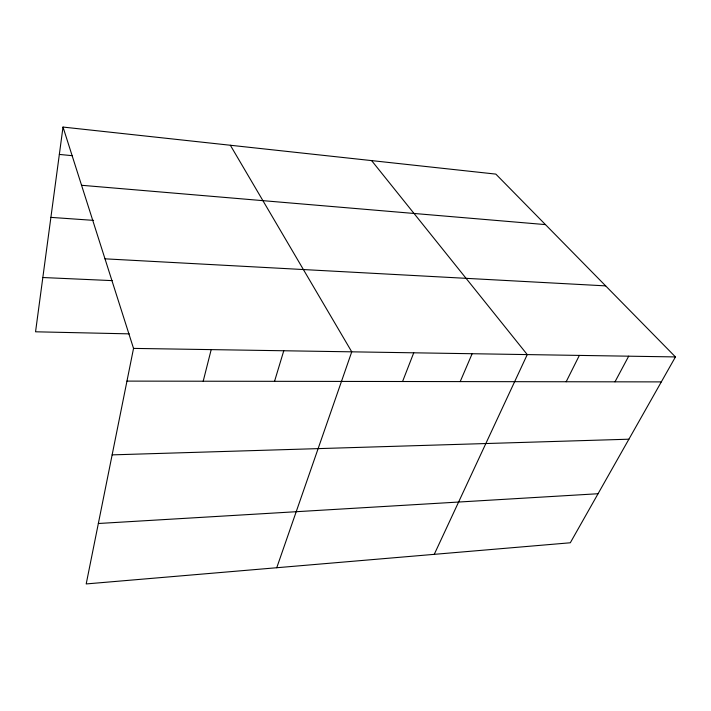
<?xml version="1.0" encoding="UTF-8"?>
<svg xmlns="http://www.w3.org/2000/svg" width="711" height="711" viewBox="0 0 711 711"><rect width="100%" height="100%" fill="white"/><g stroke="black" fill="none" stroke-linecap="round" stroke-linejoin="round"><path stroke-width="1.07" d="M63.012 127.065L133.535 348.399L86.2 583.935L570.302 542.777L675.45 356.922L495.843 174.106L63.012 127.065L35.55 331.797L129.251 333.859M203.195 381.22L211.194 349.616M274.544 381.327L283.769 350.763M276.748 567.733L351.749 351.829L230.355 145.257M402.568 381.514L413.74 352.807M460.195 381.603L472.14 353.723M434.252 554.349L527.251 354.585L371.613 160.606M566.16 381.754L579.358 355.411M614.988 381.825L628.684 356.184M98.349 523.5L598.049 493.736M112.134 454.871L628.897 439.202M126.967 381.105L661.319 381.896M133.535 348.399L675.45 356.922M42.829 277.521L112.187 280.623M104.997 258.831L605.656 285.875M50.899 217.379L93.585 220.374M81.561 185.278L545.453 224.605M59.342 154.429L72.406 155.691"/></g></svg>
